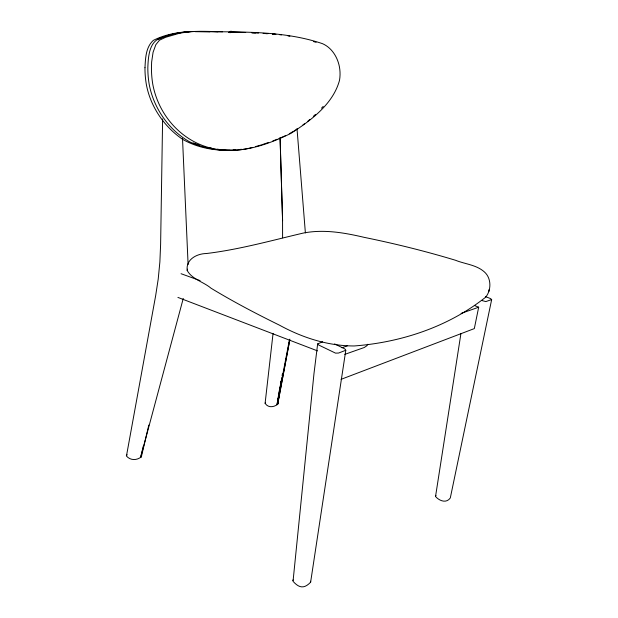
<?xml version="1.0" encoding="UTF-8"?>
<svg xmlns="http://www.w3.org/2000/svg" width="618" height="618" viewBox="0 0 618 618"><rect width="100%" height="100%" fill="white"/><g stroke="black" fill="none" stroke-linecap="round" stroke-linejoin="round"><path stroke-width="0.93" d="M162.619 118.888L160.618 244.342L159.877 261.932L158.216 279.066L155.666 295.628L126.443 456.053C130.529 460.634 136.717 460.518 141.337 456.864L148.814 425.053M144.991 67.694C145.454 58.301 145.786 47.099 153.334 40.371C163.268 35.357 174.261 32.854 185.3 31.897M282.596 237.806L282.557 220.487L280.07 137.907M187.215 270.506C185.678 259.351 196.918 253.643 206.435 253.519C239.151 249.572 270.908 240.665 302.89 233.156C323.368 229.015 344.211 232.669 364.234 237.366C394.987 243.654 425.485 251.186 455.528 260.271C464.991 264.11 476.293 264.782 484.226 271.789C491.511 277.984 491.495 290.058 485.678 297.173C448.483 326.752 401.229 342.418 354.153 345.964C327.996 345.949 302.418 337.722 279.614 325.246C256.285 313.751 233.21 301.7 210.985 288.173C203.693 281.932 191.92 279.251 187.215 270.506L187.47 269.131M334.577 343.902L344.844 348.915L345.794 350.275L310.622 582.202C304.156 589.047 299.035 588.073 293.04 581.314L313.983 373.566L317.652 343.894L322.611 341.793M488.815 291.657L489.016 289.742M460.928 333.573L435.535 496.501C439.228 500.781 446.281 503.747 450.306 497.954L491.665 299.56L490.514 298.571L485.431 296.586M289.68 340.51L277.66 404.311C273.735 407.308 268.119 408.05 265.107 403.315L273.063 333.388M141.337 456.864L141.422 456.269M281.221 381.468L277.66 404.311L289.881 339.158M281.514 379.56L281.816 377.66M282.109 375.752L282.411 373.851M280.541 384.52L277.382 404.543L281.198 380.788L280.842 382.612M278.703 394.276L276.995 404.736L289.502 339.406M279.012 392.368L279.328 390.468M474.4 305.485L478.68 307.208L474.323 328.598L341.059 379.336M143.322 446.08L140.634 457.343L183.26 298.44M265.107 403.315L265.562 402.527M292.832 580.572L293.063 579.862M126.335 455.605L127.192 454.84M367.911 344.257L366.837 345.763L364.296 347.494L344.759 354.377M321.499 108.189L323.214 106.404M435.59 495.991L435.999 495.582M313.311 116.385L315.419 114.461M491.665 299.56L485.833 301.584L481.507 300.425M307.888 121.128L309.85 119.498M302.982 124.859L304.419 123.801M345.794 350.275L338.564 353.048L335.512 353.125L318.61 344.975L317.652 343.894M294.006 131.016L296.331 129.525M289.247 133.758L293.21 131.472M240.556 32.422L231.078 32.213C230.8 28.606 231.626 34.453 228.915 32.275M231.078 32.213L245.732 32.453M157.775 39.737C177.837 29.587 200.835 31.194 222.596 31.812M279.004 138.525L285.338 135.744M272.77 140.981L277.219 139.22M461.098 313.403L478.68 307.208M341.893 347.741L347.239 345.91M262.395 144.566L268.413 142.511M255.528 146.597L261.538 144.859M252.121 147.501C231.495 153.086 209.031 150.483 189.649 141.846C168.683 130.019 153.604 107.926 149.193 84.357A40.95 16.956 85 0 1 147.833 67.586C148.281 56.671 149.069 40.618 162.171 37.489C179.861 30.29 199.29 31.294 217.984 31.819M239.637 149.533L241.399 149.247M233.511 150.066L235.705 149.873M229.015 32.468L232.144 32.244M235.365 150.027C217.443 151.356 198.571 148.428 182.843 139.459C164.233 126.937 150.39 106.559 146.342 84.419A40.858 17.034 84.9 0 1 144.967 67.686M195.303 31.688L209.95 31.819M231.31 32.445L228.76 32.383M251.812 32.831L255.52 32.993M229.232 32.113L231.124 32.198M251.935 32.715L258.486 33.086M263.16 33.442L266.984 33.666M263.299 33.372L267.957 33.681M230.089 150.213C191.194 151.14 159.599 121.344 152.762 84.148A40.973 16.925 85 0 1 151.456 67.393L151.642 61.985L153.086 52.26L155.844 44.689L159.49 40.178L165.624 37.296L180.093 33.086L191.758 31.464L234.84 31.897C264.373 32.406 294.261 34.083 322.457 43.654C331.673 47.632 337.474 56.987 339.367 66.574A35.149 31.927 85.8 0 1 339.529 80.247C333.11 104.203 310.707 120.564 290.854 133.403C269.927 143.6 246.783 152.144 223.098 149.857M272.368 34.067L275.056 34.268M272.399 34.021L275.952 34.299M217.32 149.185L220.078 149.564M279.575 34.67L281.437 34.925M287.98 35.914L289.865 36.23M208.281 147.586L211.874 148.289M313.403 41.53L316.107 42.325M193.279 142.951L199.127 145.076M181.051 273.712L200.085 280.611M177.907 297.405L317.521 350.885M277.42 403.245L277.814 403.763M296.995 128.42L305.385 232.909M182.503 138.301L188.104 264.566M280.085 137.984L282.604 220.68M310.607 581.229L310.622 582.202"/></g></svg>
